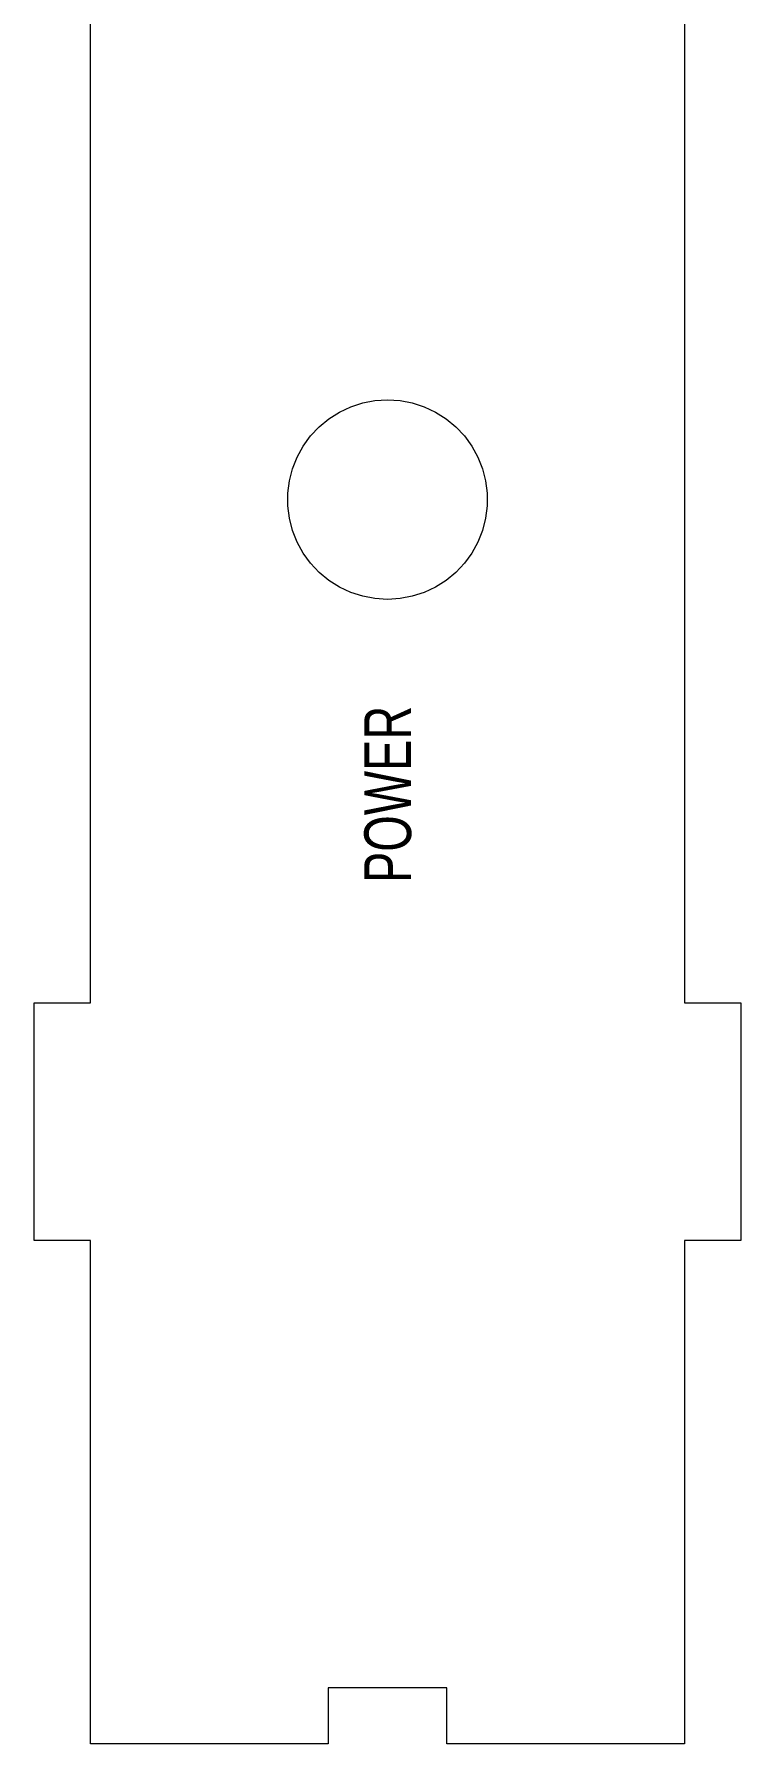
# Model space of a CAD drawing. Header units: millimetres. Extents: x -309 to 309, y -561 to 295.
# Drawn here: x -308.7 to -233.2, y -133 to 49.8 of the extents above; entities that cross this region are included whole.
import ezdxf

# ---------------------------------------------------------------- set-up
doc = ezdxf.new("R2010")
doc.units = ezdxf.units.MM
doc.layers.get('0').update_dxf_attribs({"linetype": 'CONTINUOUS', "lineweight": 0})
doc.styles.get("Standard").update_dxf_attribs({"font": 'txt', "width": 0.75})

msp = doc.modelspace()

# ---------------------------------------------------------------- linework, layer by layer
for p, q in [((-302.7, -53.8), (-302.7, 53.8)), ((-239.2, 53.8), (-239.2, -53.8)), ((-277.22, 8.631), (-276.089, 9.348)), ((-276.089, 9.348), (-274.877, 9.919)), ((-274.877, 9.919), (-273.603, 10.333)), ((-273.603, 10.333), (-272.287, 10.584)), ((-272.287, 10.584), (-270.95, 10.668)), ((-270.95, 10.668), (-269.613, 10.584)), ((-269.613, 10.584), (-268.297, 10.333)), ((-268.297, 10.333), (-267.023, 9.919)), ((-267.023, 9.919), (-265.811, 9.348)), ((-265.811, 9.348), (-264.68, 8.631)), ((-279.17, 6.8), (-278.253, 7.777)), ((-278.253, 7.777), (-277.22, 8.631)), ((-264.68, 8.631), (-263.647, 7.777)), ((-263.647, 7.777), (-262.73, 6.8)), ((-280.603, 4.542), (-279.957, 5.716)), ((-279.957, 5.716), (-279.17, 6.8)), ((-262.73, 6.8), (-261.943, 5.716)), ((-261.943, 5.716), (-261.297, 4.542)), ((-281.096, 3.297), (-280.603, 4.542)), ((-261.297, 4.542), (-260.804, 3.297)), ((-281.597, 0.67), (-281.429, 1.999)), ((-281.429, 1.999), (-281.096, 3.297)), ((-260.804, 3.297), (-260.471, 1.999)), ((-260.471, 1.999), (-260.303, 0.67)), ((-281.597, -0.67), (-281.597, 0.67)), ((-260.303, 0.67), (-260.303, -0.67)), ((-281.429, -1.999), (-281.597, -0.67)), ((-260.303, -0.67), (-260.471, -1.999)), ((-281.096, -3.297), (-281.429, -1.999)), ((-280.603, -4.542), (-281.096, -3.297)), ((-260.804, -3.297), (-261.297, -4.542)), ((-260.471, -1.999), (-260.804, -3.297)), ((-279.957, -5.716), (-280.603, -4.542)), ((-261.297, -4.542), (-261.943, -5.716)), ((-279.17, -6.8), (-279.957, -5.716)), ((-278.253, -7.777), (-279.17, -6.8)), ((-262.73, -6.8), (-263.647, -7.777)), ((-261.943, -5.716), (-262.73, -6.8)), ((-277.22, -8.631), (-278.253, -7.777)), ((-276.089, -9.348), (-277.22, -8.631)), ((-264.68, -8.631), (-265.811, -9.348)), ((-263.647, -7.777), (-264.68, -8.631)), ((-274.877, -9.919), (-276.089, -9.348)), ((-273.603, -10.333), (-274.877, -9.919)), ((-272.287, -10.584), (-273.603, -10.333)), ((-270.95, -10.668), (-272.287, -10.584)), ((-269.613, -10.584), (-270.95, -10.668)), ((-268.297, -10.333), (-269.613, -10.584)), ((-267.023, -9.919), (-268.297, -10.333)), ((-265.811, -9.348), (-267.023, -9.919)), ((-308.7, -79.2), (-308.7, -53.8)), ((-308.7, -53.8), (-302.7, -53.8)), ((-239.2, -53.8), (-233.2, -53.8)), ((-233.2, -53.8), (-233.2, -79.2)), ((-302.7, -79.2), (-308.7, -79.2)), ((-302.7, -133), (-302.7, -79.2)), ((-233.2, -79.2), (-239.2, -79.2)), ((-239.2, -79.2), (-239.2, -133)), ((-264.6, -127), (-277.3, -127)), ((-277.3, -127), (-277.3, -133)), ((-264.6, -133), (-264.6, -127)), ((-277.3, -133), (-302.7, -133)), ((-239.2, -133), (-264.6, -133))]:
    msp.add_line(p, q)

# ---------------------------------------------------------------- texts
at = {"insert": (-273.427, -40.983), "char_height": 5, "width": 100, "attachment_point": 1, "rotation": 90}
msp.add_mtext('POWER', dxfattribs=at)

doc.saveas('drawing.dxf')
